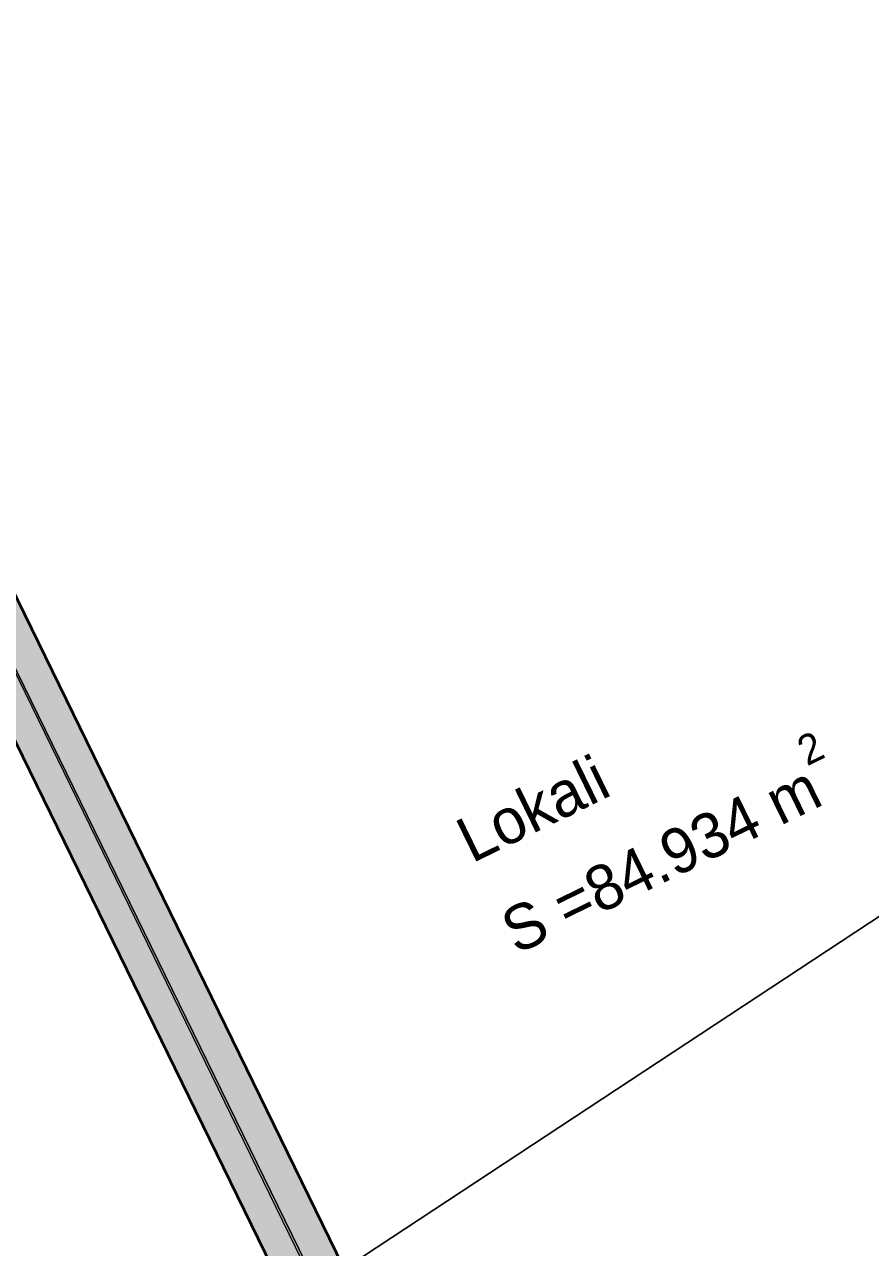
# Model space of a CAD drawing. Header units: metres. Extents: x 7511825 to 7512099, y 4692231 to 4692445.
# Drawn here: x 7511916.339 to 7511919.621, y 4692388.475 to 4692393.218 of the extents above; entities that cross this region are included whole.
import ezdxf

# ---------------------------------------------------------------- set-up
doc = ezdxf.new("R2010")
doc.units = ezdxf.units.M
doc.header["$XCLIPFRAME"] = 0
for name, color, linetype, lineweight in [('- lokalet d_Pen_No__132', 255, 'Continuous', 0), ('A - Fill Zone_Pen_No__101', 253, 'Continuous', 13), ('A - Muret_Pen_No__7', 7, 'Continuous', 35)]:
    doc.layers.add(name, color=color, linetype=linetype, lineweight=lineweight)
doc.layers.add('A - Muret', color=7, linetype='Continuous')
doc.layers.add('fer +', color=32, linetype='Continuous')
doc.layers.add('Drawing & Figure_Pen_No__81', color=7, linetype='Continuous', lineweight=20, true_color=0x6a6a6a)
doc.layers.add('parcelat e vjetra', color=7, linetype='Continuous', lineweight=0, true_color=0x848443)
doc.styles.add('GENERATED_STYLE_3', font='ARIALN.TTF')
picture_1 = doc.add_image_def('image1.tif', size_in_pixel=(11235, 8447))

# ---------------------------------------------------------------- blocks, each defined once
blk = doc.blocks.new('Wall_200', base_point=(47630, -19000.8))
at = {"layer": 'A - Muret', "linetype": 'Continuous', "lineweight": 0, "true_color": 0x000000}
blk.add_hatch(color=18, dxfattribs=at).paths.add_polyline_path([(47505, -6200), (47505, -11400.8), (47755, -11400.8), (47755, -6200)])
at = {"layer": 'A - Muret_Pen_No__7', "color": 7, "linetype": 'Continuous', "lineweight": 35, "flags": 128}
for points in [[(47505, -6200), (47505, -11400.8)], [(47755, -11400.8), (47755, -6200)]]:
    blk.add_lwpolyline(points, dxfattribs=at)

msp = doc.modelspace()

# ---------------------------------------------------------------- linework, layer by layer
at = {"layer": '- lokalet d_Pen_No__132', "color": 255, "linetype": 'Continuous', "lineweight": 0, "flags": 128}
for points in [[(7511925.0861, 4692382.9357), (7511916.7703, 4692399.9511), (7511912.7261, 4692398.0395), (7511921.0781, 4692380.9121)], [(7511921.12, 4692380.8644), (7511912.8177, 4692397.8522), (7511907.703, 4692395.4345), (7511916.0551, 4692378.3071)]]:
    msp.add_lwpolyline(points, close=True, dxfattribs=at)
at = {"layer": 'A - Fill Zone_Pen_No__101', "color": 253, "linetype": 'Continuous', "lineweight": 13, "flags": 128}
for points in [[(7511916.7422, 4692400.0022), (7511925.0853, 4692382.9311), (7511921.0692, 4692380.9683), (7511912.7261, 4692398.0395)], [(7511912.7261, 4692398.0395), (7511921.0692, 4692380.9683), (7511915.9885, 4692378.4853), (7511907.6454, 4692395.5564)]]:
    msp.add_lwpolyline(points, close=True, dxfattribs=at)
at = {"layer": 'parcelat e vjetra', "lineweight": 0, "flags": 128}
msp.add_lwpolyline([(7511942.993, 4692405.116), (7511913.452, 4692385.678), (7511902.611, 4692378.579), (7511894.291, 4692373.23), (7511877.791, 4692378.6), (7511870.102, 4692387.2), (7511870.032, 4692387.28), (7511869.842, 4692387.49), (7511869.532, 4692387.82), (7511855.942, 4692402.56), (7511850.842, 4692406.99), (7511889.413, 4692421.428), (7511926.304, 4692436.845), (7511934.243, 4692423.576)], close=True, dxfattribs=at)
msp.add_lwpolyline([(7511894.291, 4692373.23), (7511902.611, 4692378.579), (7511913.452, 4692385.678), (7511942.993, 4692405.116), (7511951.692, 4692387.847), (7511952.79, 4692386.36), (7511939.92, 4692377.23), (7511934.09, 4692373.38), (7511935.68, 4692370.75), (7511922.3, 4692361.1), (7511923.27, 4692360.23), (7511932.73, 4692351.68), (7511933.22, 4692351.09), (7511920.285, 4692340.217), (7511910.408, 4692348.042), (7511907.287, 4692351.18), (7511897.246, 4692360.267), (7511893.466, 4692365.435), (7511892.786, 4692367.666), (7511892.71, 4692369.743), (7511892.758, 4692370.324), (7511892.856, 4692371.514), (7511894.943, 4692372.976), (7511894.291, 4692373.23)], dxfattribs=at)
msp.add_lwpolyline([(7511894.291, 4692373.23), (7511902.611, 4692378.579), (7511913.452, 4692385.678), (7511942.993, 4692405.116), (7511951.692, 4692387.847), (7511952.79, 4692386.36), (7511939.92, 4692377.23), (7511934.09, 4692373.38), (7511935.68, 4692370.75), (7511922.3, 4692361.1), (7511923.27, 4692360.23), (7511932.73, 4692351.68), (7511933.22, 4692351.09), (7511920.285, 4692340.217), (7511910.408, 4692348.042), (7511907.287, 4692351.18), (7511897.246, 4692360.267), (7511893.466, 4692365.435), (7511892.786, 4692367.666), (7511892.71, 4692369.743), (7511892.758, 4692370.324), (7511892.856, 4692371.514), (7511894.943, 4692372.976), (7511894.291, 4692373.23)], dxfattribs=at)

# ---------------------------------------------------------------- block references
at = {"layer": 'A - Muret', "color": 7, "lineweight": 35, "xscale": 0.001, "yscale": 0.001, "zscale": 0.001, "rotation": 26.04594870372196}
msp.add_blockref('Wall_200', (7511921.0692, 4692380.9683), dxfattribs=at)

# ---------------------------------------------------------------- texts
at = {"layer": 'Drawing & Figure_Pen_No__81', "color": 251, "lineweight": 20, "true_color": 0x6a6a6a, "insert": (7511918.2483, 4692389.6077), "char_height": 0.175, "attachment_point": 7, "rotation": 26.0459, "style": 'GENERATED_STYLE_3'}
msp.add_mtext('{\\fCentury Gothic|b0|i0|c0|p34;Lokali ^MS =84.934 m{\\H0.66x;\\S2^  ;}}', dxfattribs=at)

# ---------------------------------------------------------------- pictures from other files: only their frames are drawn
at = {"layer": 'fer +', "lineweight": 13}
image = msp.add_image(picture_1, insert=(7510761.3851, 4690852.6682), size_in_units=(2378.075, 1787.9483), dxfattribs=at)
image.set_boundary_path([(5025.2804, 987.89315), (5895.76795, 1572.597)])
image.dxf.flags = 15

doc.saveas('drawing.dxf')
